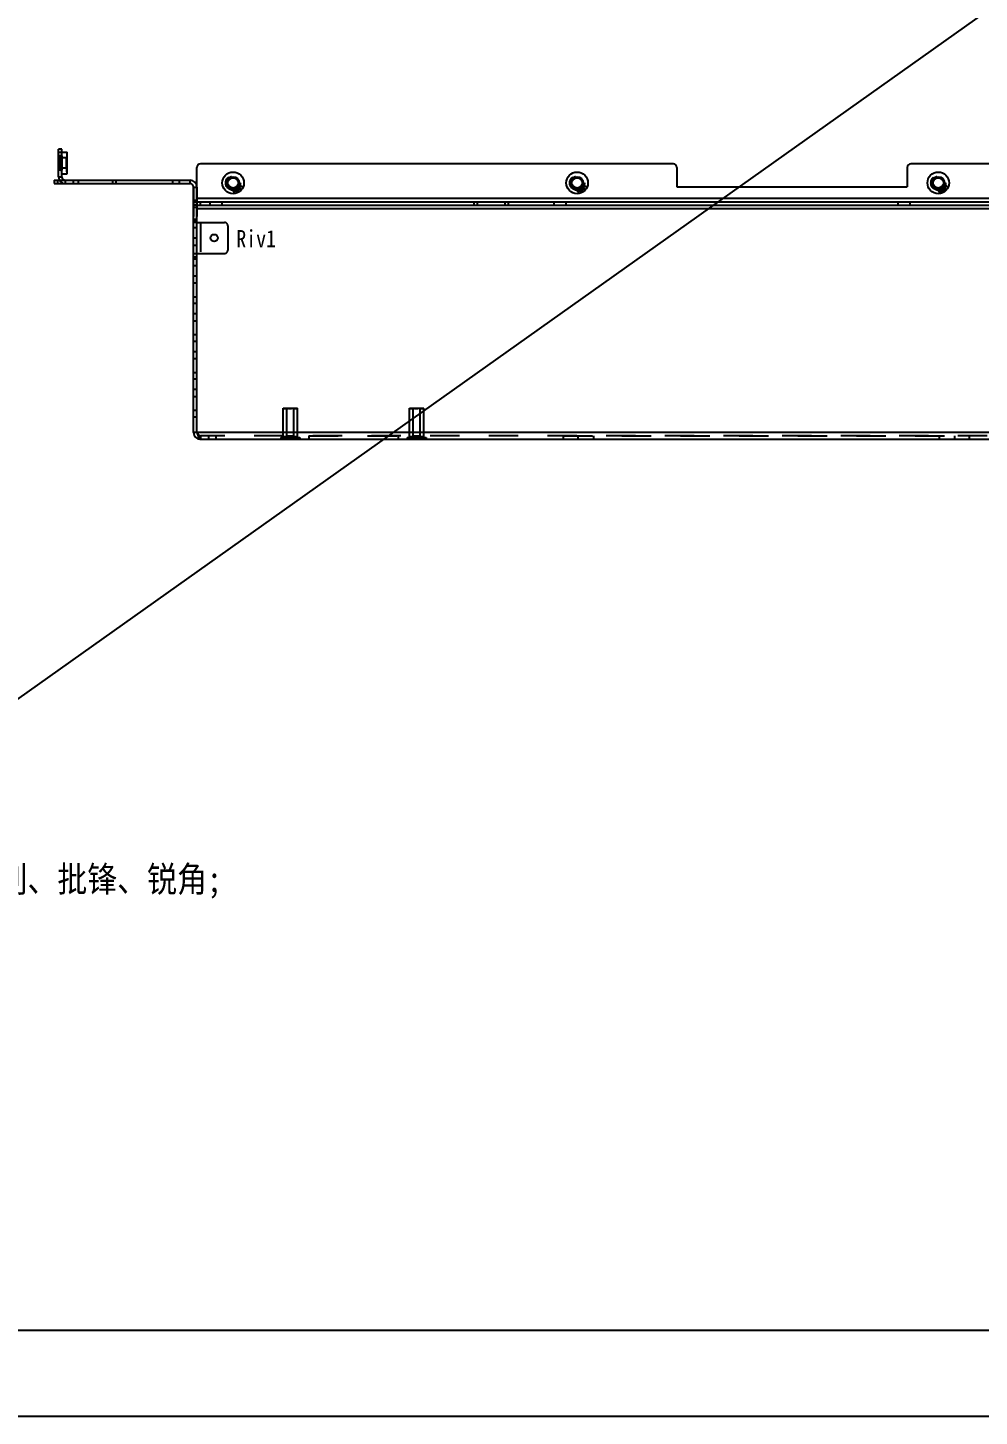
# Model space of a CAD drawing. Header units: millimetres. Extents: x 0 to 8948, y -1340 to 1100.
# Drawn here: x 2019.9 to 2296.4, y 0 to 403.5 of the extents above; entities that cross this region are included whole.
import ezdxf

# ---------------------------------------------------------------- set-up
doc = ezdxf.new("R2010")
doc.units = ezdxf.units.MM
doc.header["$LTSCALE"] = 85.25
doc.linetypes.add('HIDDEN', pattern=[0.2, 0.1, -0.1])
doc.layers.get('0').update_dxf_attribs({"linetype": 'CONTINUOUS'})
doc.layers.add('02___PRT_ALL_AXES', color=7, linetype='CONTINUOUS')
doc.layers.add('DEFAULT_2', color=8, linetype='HIDDEN')
doc.styles.get("Standard").update_dxf_attribs({"font": 'txt', "width": 0.85})

msp = doc.modelspace()

# ---------------------------------------------------------------- linework, layer by layer
msp.add_line((1723.341, 0), (3273.341, 1100))
at = {"color": 3, "linetype": 'Continuous'}
for p, q in [((2028.789, 360.199), (2028.789, 368.199)), ((2027.539, 358.199), (2067.039, 358.199)), ((2068.039, 285.899), (2068.039, 357.199)), ((2069.039, 285.899), (2069.039, 351.899)), ((2069.039, 351.899), (2441.539, 351.899)), ((2385.039, 350.899), (2069.039, 350.899)), ((2069.039, 346.899), (2068.039, 346.899)), ((2068.039, 337.899), (2069.039, 337.899)), ((2385.039, 285.899), (2069.039, 285.899)), ((2070.039, 283.899), (2384.039, 283.899))]:
    msp.add_line(p, q, dxfattribs=at)
at = {"color": 7, "linetype": 'Continuous'}
for p, q in [((2029.789, 368.199), (2028.789, 368.199)), ((2029.789, 367.199), (2028.789, 367.199)), ((2029.789, 360.199), (2029.789, 368.199)), ((2029.789, 367.349), (2031.289, 367.349)), ((2031.289, 361.049), (2031.289, 367.349)), ((2207.539, 363.899), (2070.039, 363.899)), ((2384.039, 363.899), (2276.539, 363.899)), ((2027.539, 359.199), (2027.539, 358.199)), ((2027.539, 359.199), (2029.067, 359.199)), ((2028.539, 359.199), (2028.539, 358.199)), ((2028.789, 360.199), (2029.789, 360.199)), ((2029.789, 361.049), (2031.289, 361.049)), ((2030.789, 358.199), (2030.789, 359.199)), ((2030.789, 359.199), (2067.039, 359.199)), ((2067.039, 358.199), (2067.039, 359.199)), ((2069.039, 351.899), (2069.039, 362.899)), ((2208.539, 362.899), (2208.539, 357.299)), ((2275.539, 362.899), (2275.539, 357.299)), ((2068.039, 357.199), (2069.039, 357.199)), ((2079.631, 355.933), (2079.644, 355.934)), ((2079.631, 355.933), (2079.635, 355.797)), ((2079.909, 356.234), (2079.898, 356.233)), ((2079.909, 356.234), (2079.902, 356.338)), ((2080.33, 356.102), (2080.124, 356.039)), ((2080.124, 356.039), (2080.135, 356.001)), ((2080.135, 356.001), (2080.341, 356.064)), ((2080.294, 356.455), (2080.302, 356.443)), ((2080.302, 356.443), (2080.378, 356.477)), ((2080.341, 356.064), (2080.33, 356.102)), ((2080.378, 356.477), (2080.625, 356.066)), ((2080.648, 356.079), (2080.406, 356.481)), ((2080.406, 356.481), (2080.893, 356.141)), ((2080.846, 356.261), (2080.441, 356.544)), ((2080.608, 356.002), (2080.569, 355.968)), ((2080.569, 355.968), (2080.577, 355.956)), ((2080.771, 356.09), (2080.695, 356.055)), ((2080.771, 356.742), (2080.846, 356.261)), ((2080.779, 356.078), (2080.771, 356.09)), ((2080.893, 356.141), (2080.808, 356.678)), ((2080.808, 356.678), (2081.027, 356.314)), ((2081.083, 356.356), (2080.87, 356.709)), ((2080.882, 356.779), (2080.925, 356.818)), ((2080.925, 356.818), (2080.917, 356.831)), ((2081.025, 356.256), (2080.984, 356.218)), ((2080.984, 356.218), (2080.991, 356.206)), ((2081.052, 356.834), (2081.07, 356.84)), ((2081.206, 356.352), (2081.132, 356.326)), ((2081.214, 356.34), (2081.206, 356.352)), ((2081.229, 356.787), (2081.248, 356.783)), ((2081.339, 356.552), (2081.345, 356.535)), ((2081.451, 357.663), (2081.439, 357.635)), ((2081.933, 357.462), (2081.451, 357.663)), ((2081.518, 357.453), (2081.495, 357.579)), ((2081.495, 357.579), (2081.91, 357.407)), ((2081.497, 357.447), (2081.518, 357.453)), ((2081.653, 357.201), (2081.539, 357.018)), ((2081.539, 357.018), (2081.572, 356.997)), ((2081.572, 356.997), (2081.686, 357.18)), ((2081.686, 357.18), (2081.653, 357.201)), ((2081.93, 357.364), (2081.92, 357.317)), ((2081.92, 357.317), (2081.933, 357.312)), ((2082.001, 357.514), (2081.979, 357.478)), ((2082.015, 357.508), (2082.001, 357.514)), ((2179.631, 355.933), (2179.644, 355.934)), ((2179.631, 355.933), (2179.635, 355.797)), ((2179.909, 356.234), (2179.898, 356.233)), ((2179.909, 356.234), (2179.902, 356.338)), ((2180.33, 356.102), (2180.124, 356.039)), ((2180.124, 356.039), (2180.135, 356.001)), ((2180.135, 356.001), (2180.341, 356.064)), ((2180.294, 356.455), (2180.302, 356.443)), ((2180.302, 356.443), (2180.378, 356.477)), ((2180.341, 356.064), (2180.33, 356.102)), ((2180.378, 356.477), (2180.625, 356.066)), ((2180.648, 356.079), (2180.406, 356.481)), ((2180.406, 356.481), (2180.893, 356.141)), ((2180.846, 356.261), (2180.441, 356.544)), ((2180.608, 356.002), (2180.569, 355.968)), ((2180.569, 355.968), (2180.577, 355.956)), ((2180.771, 356.09), (2180.695, 356.055)), ((2180.771, 356.742), (2180.846, 356.261)), ((2180.779, 356.078), (2180.771, 356.09)), ((2180.893, 356.141), (2180.808, 356.678)), ((2180.808, 356.678), (2181.027, 356.314)), ((2181.083, 356.356), (2180.87, 356.709)), ((2180.882, 356.779), (2180.925, 356.818)), ((2180.925, 356.818), (2180.917, 356.831)), ((2181.025, 356.256), (2180.984, 356.218)), ((2180.984, 356.218), (2180.991, 356.206)), ((2181.052, 356.834), (2181.07, 356.84)), ((2181.206, 356.352), (2181.132, 356.326)), ((2181.214, 356.34), (2181.206, 356.352)), ((2181.229, 356.787), (2181.248, 356.783)), ((2181.339, 356.552), (2181.345, 356.535)), ((2181.451, 357.663), (2181.439, 357.635)), ((2181.933, 357.462), (2181.451, 357.663)), ((2181.518, 357.453), (2181.495, 357.579)), ((2181.495, 357.579), (2181.91, 357.407)), ((2181.497, 357.447), (2181.518, 357.453)), ((2181.653, 357.201), (2181.539, 357.018)), ((2181.539, 357.018), (2181.572, 356.997)), ((2181.572, 356.997), (2181.686, 357.18)), ((2181.686, 357.18), (2181.653, 357.201)), ((2181.93, 357.364), (2181.92, 357.317)), ((2181.92, 357.317), (2181.933, 357.312)), ((2182.001, 357.514), (2181.979, 357.478)), ((2182.015, 357.508), (2182.001, 357.514)), ((2208.539, 357.299), (2275.539, 357.299)), ((2284.631, 355.933), (2284.644, 355.934)), ((2284.631, 355.933), (2284.635, 355.797)), ((2284.909, 356.234), (2284.898, 356.233)), ((2284.909, 356.234), (2284.902, 356.338)), ((2285.33, 356.102), (2285.124, 356.039)), ((2285.124, 356.039), (2285.135, 356.001)), ((2285.135, 356.001), (2285.341, 356.064)), ((2285.294, 356.455), (2285.302, 356.443)), ((2285.302, 356.443), (2285.378, 356.477)), ((2285.341, 356.064), (2285.33, 356.102)), ((2285.378, 356.477), (2285.625, 356.066)), ((2285.406, 356.481), (2285.893, 356.141)), ((2285.648, 356.079), (2285.406, 356.481)), ((2285.846, 356.261), (2285.441, 356.544)), ((2285.608, 356.002), (2285.569, 355.968)), ((2285.569, 355.968), (2285.577, 355.956)), ((2285.771, 356.09), (2285.695, 356.055)), ((2285.771, 356.742), (2285.846, 356.261)), ((2285.779, 356.078), (2285.771, 356.09)), ((2285.808, 356.678), (2286.027, 356.314)), ((2285.893, 356.141), (2285.808, 356.678)), ((2286.083, 356.356), (2285.87, 356.709)), ((2285.882, 356.779), (2285.925, 356.818)), ((2285.925, 356.818), (2285.917, 356.831)), ((2286.025, 356.256), (2285.984, 356.218)), ((2285.984, 356.218), (2285.991, 356.206)), ((2286.052, 356.834), (2286.07, 356.84)), ((2286.206, 356.352), (2286.132, 356.326)), ((2286.214, 356.34), (2286.206, 356.352)), ((2286.229, 356.787), (2286.248, 356.783)), ((2286.339, 356.552), (2286.345, 356.535)), ((2286.451, 357.663), (2286.439, 357.635)), ((2286.933, 357.462), (2286.451, 357.663)), ((2286.495, 357.579), (2286.91, 357.407)), ((2286.518, 357.453), (2286.495, 357.579)), ((2286.497, 357.447), (2286.518, 357.453)), ((2286.653, 357.201), (2286.539, 357.018)), ((2286.539, 357.018), (2286.572, 356.997)), ((2286.572, 356.997), (2286.686, 357.18)), ((2286.686, 357.18), (2286.653, 357.201)), ((2286.93, 357.364), (2286.92, 357.317)), ((2286.92, 357.317), (2286.933, 357.312)), ((2287.001, 357.514), (2286.979, 357.478)), ((2287.015, 357.508), (2287.001, 357.514)), ((2068.039, 352.899), (2441.539, 352.899)), ((2069.039, 351.899), (2068.039, 351.899)), ((2385.039, 353.899), (2069.039, 353.899)), ((2070.039, 351.899), (2070.039, 352.899)), ((2149.539, 352.899), (2149.539, 351.899)), ((2150.539, 352.899), (2150.539, 351.899)), ((2158.539, 352.899), (2158.539, 351.899)), ((2159.539, 352.899), (2159.539, 351.899)), ((2068.039, 347.899), (2069.039, 347.899)), ((2068.039, 336.899), (2069.039, 336.899)), ((2069.039, 285.899), (2068.039, 285.899)), ((1723.341, 0), (3273.341, 0))]:
    msp.add_line(p, q, dxfattribs=at)
msp.add_lwpolyline([(1748.341, 25), (3248.341, 25), (3248.341, 1075), (1748.341, 1075)], close=True, dxfattribs=at)
for centre, radius in [((2079.539, 358.399), 3.15), ((2079.539, 358.399), 1.8), ((2079.539, 358.399), 1.5), ((2179.539, 358.399), 3.15), ((2179.539, 358.399), 1.8), ((2179.539, 358.399), 1.5), ((2284.539, 358.399), 3.15), ((2284.539, 358.399), 1.8), ((2284.539, 358.399), 1.5)]:
    msp.add_circle(centre, radius, dxfattribs=at)
for centre, radius, start, end in [((2070.039, 362.899), 1, 90, 180), ((2207.539, 362.899), 1, 0, 90), ((2276.539, 362.899), 1, 90, 180), ((2030.789, 360.199), 1, 180, 270), ((2067.039, 357.199), 2, 0, 90), ((2080.106, 358.017), 1.438, 297.53662, 301.08982), ((2180.106, 358.017), 1.438, 297.53662, 301.08982), ((2285.106, 358.017), 1.438, 297.53662, 301.08982), ((2070.039, 285.899), 1, 180, 215.03149)]:
    msp.add_arc(centre, radius, start, end, dxfattribs=at)
at = {"color": 3, "linetype": 'Continuous'}
for centre, radius, start, end in [((2030.789, 360.199), 2, 180, 270), ((2067.039, 357.199), 1, 0, 90), ((2070.039, 285.899), 2, 180, 270)]:
    msp.add_arc(centre, radius, start, end, dxfattribs=at)
at = {"color": 7, "linetype": 'Continuous'}
for points in [[(2079.642, 356.308), (2079.611, 356.276), (2079.599, 356.239), (2079.603, 356.197)], [(2079.603, 356.197), (2079.607, 356.163), (2079.622, 356.133), (2079.65, 356.109)], [(2079.635, 355.797), (2079.686, 355.774), (2079.741, 355.766), (2079.8, 355.772)], [(2079.767, 356.364), (2079.713, 356.358), (2079.671, 356.339), (2079.642, 356.308)], [(2079.71, 355.83), (2079.676, 355.855), (2079.654, 355.89), (2079.644, 355.934)], [(2079.65, 356.231), (2079.647, 356.257), (2079.656, 356.279), (2079.676, 356.3)], [(2079.682, 356.179), (2079.662, 356.193), (2079.652, 356.211), (2079.65, 356.231)], [(2079.65, 356.109), (2079.678, 356.085), (2079.724, 356.061), (2079.791, 356.035)], [(2079.676, 356.3), (2079.695, 356.321), (2079.722, 356.334), (2079.755, 356.338)], [(2079.801, 356.122), (2079.742, 356.145), (2079.702, 356.164), (2079.682, 356.179)], [(2079.816, 355.798), (2079.778, 355.794), (2079.743, 355.804), (2079.71, 355.83)], [(2079.755, 356.338), (2079.823, 356.345), (2079.871, 356.31), (2079.897, 356.234)], [(2079.902, 356.338), (2079.865, 356.36), (2079.819, 356.369), (2079.767, 356.364)], [(2079.791, 356.035), (2079.839, 356.016), (2079.872, 355.999), (2079.894, 355.983)], [(2079.8, 355.772), (2079.863, 355.779), (2079.91, 355.799), (2079.942, 355.834)], [(2079.933, 356.057), (2079.905, 356.077), (2079.861, 356.098), (2079.801, 356.122)], [(2079.903, 355.839), (2079.88, 355.815), (2079.852, 355.802), (2079.816, 355.798)], [(2079.894, 355.983), (2079.916, 355.967), (2079.929, 355.946), (2079.931, 355.919)], [(2079.931, 355.919), (2079.935, 355.89), (2079.925, 355.863), (2079.903, 355.839)], [(2079.982, 355.962), (2079.978, 356.006), (2079.961, 356.038), (2079.933, 356.057)], [(2079.942, 355.834), (2079.974, 355.868), (2079.988, 355.912), (2079.982, 355.962)], [(2080.37, 356.498), (2080.329, 356.473), (2080.304, 356.459), (2080.294, 356.455)], [(2080.441, 356.544), (2080.428, 356.534), (2080.405, 356.519), (2080.37, 356.498)], [(2080.577, 355.956), (2080.617, 355.982), (2080.65, 356.003), (2080.677, 356.019)], [(2080.635, 356.036), (2080.634, 356.029), (2080.625, 356.017), (2080.608, 356.002)], [(2080.625, 356.066), (2080.633, 356.053), (2080.636, 356.043), (2080.635, 356.036)], [(2080.695, 356.055), (2080.678, 356.047), (2080.663, 356.055), (2080.648, 356.079)], [(2080.677, 356.019), (2080.713, 356.041), (2080.747, 356.06), (2080.779, 356.078)], [(2080.917, 356.831), (2080.896, 356.816), (2080.873, 356.801), (2080.848, 356.786)], [(2080.87, 356.709), (2080.861, 356.724), (2080.857, 356.736), (2080.859, 356.746)], [(2080.859, 356.746), (2080.861, 356.756), (2080.869, 356.766), (2080.882, 356.779)], [(2080.991, 356.206), (2081.032, 356.233), (2081.068, 356.255), (2081.101, 356.275)], [(2081.026, 356.944), (2081.024, 356.911), (2081.033, 356.875), (2081.052, 356.834)], [(2081.041, 356.281), (2081.041, 356.274), (2081.035, 356.265), (2081.025, 356.256)], [(2081.066, 357.034), (2081.04, 357.005), (2081.028, 356.975), (2081.026, 356.944)], [(2081.027, 356.314), (2081.036, 356.298), (2081.041, 356.287), (2081.041, 356.281)], [(2081.07, 356.84), (2081.058, 356.867), (2081.052, 356.894), (2081.056, 356.92)], [(2081.056, 356.92), (2081.06, 356.946), (2081.069, 356.968), (2081.086, 356.986)], [(2081.145, 357.077), (2081.115, 357.073), (2081.088, 357.059), (2081.066, 357.034)], [(2081.107, 356.325), (2081.101, 356.329), (2081.093, 356.339), (2081.083, 356.356)], [(2081.086, 356.986), (2081.102, 357.005), (2081.122, 357.015), (2081.144, 357.017)], [(2081.101, 356.275), (2081.125, 356.29), (2081.163, 356.311), (2081.214, 356.34)], [(2081.132, 356.326), (2081.122, 356.322), (2081.113, 356.322), (2081.107, 356.325)], [(2081.144, 357.017), (2081.166, 357.019), (2081.187, 357.012), (2081.206, 356.996)], [(2081.216, 357.06), (2081.198, 357.076), (2081.175, 357.081), (2081.145, 357.077)], [(2081.206, 356.996), (2081.231, 356.973), (2081.239, 356.92), (2081.231, 356.838)], [(2081.25, 356.997), (2081.245, 357.023), (2081.233, 357.044), (2081.216, 357.06)], [(2081.231, 356.838), (2081.229, 356.82), (2081.228, 356.803), (2081.229, 356.787)], [(2081.248, 356.783), (2081.249, 356.813), (2081.256, 356.838), (2081.271, 356.855)], [(2081.251, 356.895), (2081.255, 356.937), (2081.254, 356.97), (2081.25, 356.997)], [(2081.352, 356.947), (2081.312, 356.947), (2081.279, 356.929), (2081.251, 356.895)], [(2081.271, 356.855), (2081.291, 356.876), (2081.316, 356.885), (2081.348, 356.882)], [(2081.345, 356.571), (2081.34, 356.566), (2081.338, 356.559), (2081.339, 356.552)], [(2081.381, 356.587), (2081.364, 356.584), (2081.352, 356.579), (2081.345, 356.571)], [(2081.345, 356.535), (2081.355, 356.525), (2081.372, 356.526), (2081.393, 356.536)], [(2081.348, 356.882), (2081.38, 356.879), (2081.41, 356.866), (2081.438, 356.84)], [(2081.461, 356.902), (2081.428, 356.933), (2081.391, 356.948), (2081.352, 356.947)], [(2081.467, 356.625), (2081.452, 356.608), (2081.423, 356.595), (2081.381, 356.587)], [(2081.393, 356.536), (2081.415, 356.545), (2081.44, 356.565), (2081.468, 356.596)], [(2081.438, 356.84), (2081.473, 356.809), (2081.492, 356.772), (2081.497, 356.73)], [(2081.439, 357.635), (2081.469, 357.559), (2081.488, 357.497), (2081.497, 357.447)], [(2081.53, 356.756), (2081.528, 356.814), (2081.505, 356.863), (2081.461, 356.902)], [(2081.497, 356.73), (2081.502, 356.687), (2081.492, 356.652), (2081.467, 356.625)], [(2081.468, 356.596), (2081.512, 356.644), (2081.533, 356.698), (2081.53, 356.756)], [(2081.91, 357.407), (2081.928, 357.399), (2081.935, 357.385), (2081.93, 357.364)], [(2081.979, 357.478), (2081.967, 357.459), (2081.952, 357.454), (2081.933, 357.462)], [(2081.933, 357.312), (2081.943, 357.341), (2081.956, 357.374), (2081.971, 357.411)], [(2081.971, 357.411), (2081.986, 357.447), (2082.001, 357.479), (2082.015, 357.508)], [(2179.642, 356.308), (2179.611, 356.276), (2179.599, 356.239), (2179.603, 356.197)], [(2179.603, 356.197), (2179.607, 356.163), (2179.622, 356.133), (2179.65, 356.109)], [(2179.635, 355.797), (2179.686, 355.774), (2179.741, 355.766), (2179.8, 355.772)], [(2179.767, 356.364), (2179.713, 356.358), (2179.671, 356.339), (2179.642, 356.308)], [(2179.71, 355.83), (2179.676, 355.855), (2179.654, 355.89), (2179.644, 355.934)], [(2179.65, 356.231), (2179.647, 356.257), (2179.656, 356.279), (2179.676, 356.3)], [(2179.682, 356.179), (2179.662, 356.193), (2179.652, 356.211), (2179.65, 356.231)], [(2179.65, 356.109), (2179.678, 356.085), (2179.724, 356.061), (2179.791, 356.035)], [(2179.676, 356.3), (2179.695, 356.321), (2179.722, 356.334), (2179.755, 356.338)], [(2179.801, 356.122), (2179.742, 356.145), (2179.702, 356.164), (2179.682, 356.179)], [(2179.816, 355.798), (2179.778, 355.794), (2179.743, 355.804), (2179.71, 355.83)], [(2179.755, 356.338), (2179.823, 356.345), (2179.871, 356.31), (2179.897, 356.234)], [(2179.902, 356.338), (2179.865, 356.36), (2179.819, 356.369), (2179.767, 356.364)], [(2179.791, 356.035), (2179.839, 356.016), (2179.872, 355.999), (2179.894, 355.983)], [(2179.8, 355.772), (2179.863, 355.779), (2179.91, 355.799), (2179.942, 355.834)], [(2179.933, 356.057), (2179.905, 356.077), (2179.861, 356.098), (2179.801, 356.122)], [(2179.903, 355.839), (2179.88, 355.815), (2179.852, 355.802), (2179.816, 355.798)], [(2179.894, 355.983), (2179.916, 355.967), (2179.929, 355.946), (2179.931, 355.919)], [(2179.931, 355.919), (2179.935, 355.89), (2179.925, 355.863), (2179.903, 355.839)], [(2179.982, 355.962), (2179.978, 356.006), (2179.961, 356.038), (2179.933, 356.057)], [(2179.942, 355.834), (2179.974, 355.868), (2179.988, 355.912), (2179.982, 355.962)], [(2180.37, 356.498), (2180.329, 356.473), (2180.304, 356.459), (2180.294, 356.455)], [(2180.441, 356.544), (2180.428, 356.534), (2180.405, 356.519), (2180.37, 356.498)], [(2180.577, 355.956), (2180.617, 355.982), (2180.65, 356.003), (2180.677, 356.019)], [(2180.635, 356.036), (2180.634, 356.029), (2180.625, 356.017), (2180.608, 356.002)], [(2180.625, 356.066), (2180.633, 356.053), (2180.636, 356.043), (2180.635, 356.036)], [(2180.695, 356.055), (2180.678, 356.047), (2180.663, 356.055), (2180.648, 356.079)], [(2180.677, 356.019), (2180.713, 356.041), (2180.747, 356.06), (2180.779, 356.078)], [(2180.917, 356.831), (2180.896, 356.816), (2180.873, 356.801), (2180.848, 356.786)], [(2180.87, 356.709), (2180.861, 356.724), (2180.857, 356.736), (2180.859, 356.746)], [(2180.859, 356.746), (2180.861, 356.756), (2180.869, 356.766), (2180.882, 356.779)], [(2180.991, 356.206), (2181.032, 356.233), (2181.068, 356.255), (2181.101, 356.275)], [(2181.026, 356.944), (2181.024, 356.911), (2181.033, 356.875), (2181.052, 356.834)], [(2181.041, 356.281), (2181.041, 356.274), (2181.035, 356.265), (2181.025, 356.256)], [(2181.066, 357.034), (2181.04, 357.005), (2181.028, 356.975), (2181.026, 356.944)], [(2181.027, 356.314), (2181.036, 356.298), (2181.041, 356.287), (2181.041, 356.281)], [(2181.07, 356.84), (2181.058, 356.867), (2181.052, 356.894), (2181.056, 356.92)], [(2181.056, 356.92), (2181.06, 356.946), (2181.069, 356.968), (2181.086, 356.986)], [(2181.145, 357.077), (2181.115, 357.073), (2181.088, 357.059), (2181.066, 357.034)], [(2181.107, 356.325), (2181.101, 356.329), (2181.093, 356.339), (2181.083, 356.356)], [(2181.086, 356.986), (2181.102, 357.005), (2181.122, 357.015), (2181.144, 357.017)], [(2181.101, 356.275), (2181.125, 356.29), (2181.163, 356.311), (2181.214, 356.34)], [(2181.132, 356.326), (2181.122, 356.322), (2181.113, 356.322), (2181.107, 356.325)], [(2181.144, 357.017), (2181.166, 357.019), (2181.187, 357.012), (2181.206, 356.996)], [(2181.216, 357.06), (2181.198, 357.076), (2181.175, 357.081), (2181.145, 357.077)], [(2181.206, 356.996), (2181.231, 356.973), (2181.239, 356.92), (2181.231, 356.838)], [(2181.25, 356.997), (2181.245, 357.023), (2181.233, 357.044), (2181.216, 357.06)], [(2181.231, 356.838), (2181.229, 356.82), (2181.228, 356.803), (2181.229, 356.787)], [(2181.248, 356.783), (2181.249, 356.813), (2181.256, 356.838), (2181.271, 356.855)], [(2181.251, 356.895), (2181.255, 356.937), (2181.254, 356.97), (2181.25, 356.997)], [(2181.352, 356.947), (2181.312, 356.947), (2181.279, 356.929), (2181.251, 356.895)], [(2181.271, 356.855), (2181.291, 356.876), (2181.316, 356.885), (2181.348, 356.882)], [(2181.345, 356.571), (2181.34, 356.566), (2181.338, 356.559), (2181.339, 356.552)], [(2181.381, 356.587), (2181.364, 356.584), (2181.352, 356.579), (2181.345, 356.571)], [(2181.345, 356.535), (2181.355, 356.525), (2181.372, 356.526), (2181.393, 356.536)], [(2181.348, 356.882), (2181.38, 356.879), (2181.41, 356.866), (2181.438, 356.84)], [(2181.461, 356.902), (2181.428, 356.933), (2181.391, 356.948), (2181.352, 356.947)], [(2181.467, 356.625), (2181.452, 356.608), (2181.423, 356.595), (2181.381, 356.587)], [(2181.393, 356.536), (2181.415, 356.545), (2181.44, 356.565), (2181.468, 356.596)], [(2181.438, 356.84), (2181.473, 356.809), (2181.492, 356.772), (2181.497, 356.73)], [(2181.439, 357.635), (2181.469, 357.559), (2181.488, 357.497), (2181.497, 357.447)], [(2181.53, 356.756), (2181.528, 356.814), (2181.505, 356.863), (2181.461, 356.902)], [(2181.497, 356.73), (2181.502, 356.687), (2181.492, 356.652), (2181.467, 356.625)], [(2181.468, 356.596), (2181.512, 356.644), (2181.533, 356.698), (2181.53, 356.756)], [(2181.91, 357.407), (2181.928, 357.399), (2181.935, 357.385), (2181.93, 357.364)], [(2181.979, 357.478), (2181.967, 357.459), (2181.952, 357.454), (2181.933, 357.462)], [(2181.933, 357.312), (2181.943, 357.341), (2181.956, 357.374), (2181.971, 357.411)], [(2181.971, 357.411), (2181.986, 357.447), (2182.001, 357.479), (2182.015, 357.508)], [(2284.642, 356.308), (2284.611, 356.276), (2284.599, 356.239), (2284.603, 356.197)], [(2284.603, 356.197), (2284.607, 356.163), (2284.622, 356.133), (2284.65, 356.109)], [(2284.635, 355.797), (2284.686, 355.774), (2284.741, 355.766), (2284.8, 355.772)], [(2284.767, 356.364), (2284.713, 356.358), (2284.671, 356.339), (2284.642, 356.308)], [(2284.71, 355.83), (2284.676, 355.855), (2284.654, 355.89), (2284.644, 355.934)], [(2284.65, 356.231), (2284.647, 356.257), (2284.656, 356.279), (2284.676, 356.3)], [(2284.682, 356.179), (2284.662, 356.193), (2284.652, 356.211), (2284.65, 356.231)], [(2284.65, 356.109), (2284.678, 356.085), (2284.724, 356.061), (2284.791, 356.035)], [(2284.676, 356.3), (2284.695, 356.321), (2284.722, 356.334), (2284.755, 356.338)], [(2284.801, 356.122), (2284.742, 356.145), (2284.702, 356.164), (2284.682, 356.179)], [(2284.816, 355.798), (2284.778, 355.794), (2284.743, 355.804), (2284.71, 355.83)], [(2284.755, 356.338), (2284.823, 356.345), (2284.871, 356.31), (2284.897, 356.234)], [(2284.902, 356.338), (2284.865, 356.36), (2284.819, 356.369), (2284.767, 356.364)], [(2284.791, 356.035), (2284.839, 356.016), (2284.872, 355.999), (2284.894, 355.983)], [(2284.8, 355.772), (2284.863, 355.779), (2284.91, 355.799), (2284.942, 355.834)], [(2284.933, 356.057), (2284.905, 356.077), (2284.861, 356.098), (2284.801, 356.122)], [(2284.903, 355.839), (2284.88, 355.815), (2284.852, 355.802), (2284.816, 355.798)], [(2284.894, 355.983), (2284.916, 355.967), (2284.929, 355.946), (2284.931, 355.919)], [(2284.931, 355.919), (2284.935, 355.89), (2284.925, 355.863), (2284.903, 355.839)], [(2284.982, 355.962), (2284.978, 356.006), (2284.961, 356.038), (2284.933, 356.057)], [(2284.942, 355.834), (2284.974, 355.868), (2284.988, 355.912), (2284.982, 355.962)], [(2285.37, 356.498), (2285.329, 356.473), (2285.304, 356.459), (2285.294, 356.455)], [(2285.441, 356.544), (2285.428, 356.534), (2285.405, 356.519), (2285.37, 356.498)], [(2285.577, 355.956), (2285.617, 355.982), (2285.65, 356.003), (2285.677, 356.019)], [(2285.635, 356.036), (2285.634, 356.029), (2285.625, 356.017), (2285.608, 356.002)], [(2285.625, 356.066), (2285.633, 356.053), (2285.636, 356.043), (2285.635, 356.036)], [(2285.695, 356.055), (2285.678, 356.047), (2285.663, 356.055), (2285.648, 356.079)], [(2285.677, 356.019), (2285.713, 356.041), (2285.747, 356.06), (2285.779, 356.078)], [(2285.917, 356.831), (2285.896, 356.816), (2285.873, 356.801), (2285.848, 356.786)], [(2285.87, 356.709), (2285.861, 356.724), (2285.857, 356.736), (2285.859, 356.746)], [(2285.859, 356.746), (2285.861, 356.756), (2285.869, 356.766), (2285.882, 356.779)], [(2285.991, 356.206), (2286.032, 356.233), (2286.068, 356.255), (2286.101, 356.275)], [(2286.026, 356.944), (2286.024, 356.911), (2286.033, 356.875), (2286.052, 356.834)], [(2286.041, 356.281), (2286.041, 356.274), (2286.035, 356.265), (2286.025, 356.256)], [(2286.066, 357.034), (2286.04, 357.005), (2286.028, 356.975), (2286.026, 356.944)], [(2286.027, 356.314), (2286.036, 356.298), (2286.041, 356.287), (2286.041, 356.281)], [(2286.07, 356.84), (2286.058, 356.867), (2286.052, 356.894), (2286.056, 356.92)], [(2286.056, 356.92), (2286.06, 356.946), (2286.069, 356.968), (2286.086, 356.986)], [(2286.145, 357.077), (2286.115, 357.073), (2286.088, 357.059), (2286.066, 357.034)], [(2286.107, 356.325), (2286.101, 356.329), (2286.093, 356.339), (2286.083, 356.356)], [(2286.086, 356.986), (2286.102, 357.005), (2286.122, 357.015), (2286.144, 357.017)], [(2286.101, 356.275), (2286.125, 356.29), (2286.163, 356.311), (2286.214, 356.34)], [(2286.132, 356.326), (2286.122, 356.322), (2286.113, 356.322), (2286.107, 356.325)], [(2286.144, 357.017), (2286.166, 357.019), (2286.187, 357.012), (2286.206, 356.996)], [(2286.216, 357.06), (2286.198, 357.076), (2286.175, 357.081), (2286.145, 357.077)], [(2286.206, 356.996), (2286.231, 356.973), (2286.239, 356.92), (2286.231, 356.838)], [(2286.25, 356.997), (2286.245, 357.023), (2286.233, 357.044), (2286.216, 357.06)], [(2286.231, 356.838), (2286.229, 356.82), (2286.228, 356.803), (2286.229, 356.787)], [(2286.248, 356.783), (2286.249, 356.813), (2286.256, 356.838), (2286.271, 356.855)], [(2286.251, 356.895), (2286.255, 356.937), (2286.254, 356.97), (2286.25, 356.997)], [(2286.352, 356.947), (2286.312, 356.947), (2286.279, 356.929), (2286.251, 356.895)], [(2286.271, 356.855), (2286.291, 356.876), (2286.316, 356.885), (2286.348, 356.882)], [(2286.345, 356.571), (2286.34, 356.566), (2286.338, 356.559), (2286.339, 356.552)], [(2286.381, 356.587), (2286.364, 356.584), (2286.352, 356.579), (2286.345, 356.571)], [(2286.345, 356.535), (2286.355, 356.525), (2286.372, 356.526), (2286.393, 356.536)], [(2286.348, 356.882), (2286.38, 356.879), (2286.41, 356.866), (2286.438, 356.84)], [(2286.461, 356.902), (2286.428, 356.933), (2286.391, 356.948), (2286.352, 356.947)], [(2286.467, 356.625), (2286.452, 356.608), (2286.423, 356.595), (2286.381, 356.587)], [(2286.393, 356.536), (2286.415, 356.545), (2286.44, 356.565), (2286.468, 356.596)], [(2286.438, 356.84), (2286.473, 356.809), (2286.492, 356.772), (2286.497, 356.73)], [(2286.439, 357.635), (2286.469, 357.559), (2286.488, 357.497), (2286.497, 357.447)], [(2286.53, 356.756), (2286.528, 356.814), (2286.505, 356.863), (2286.461, 356.902)], [(2286.497, 356.73), (2286.502, 356.687), (2286.492, 356.652), (2286.467, 356.625)], [(2286.468, 356.596), (2286.512, 356.644), (2286.533, 356.698), (2286.53, 356.756)], [(2286.91, 357.407), (2286.928, 357.399), (2286.935, 357.385), (2286.93, 357.364)], [(2286.979, 357.478), (2286.967, 357.459), (2286.952, 357.454), (2286.933, 357.462)], [(2286.933, 357.312), (2286.943, 357.341), (2286.956, 357.374), (2286.971, 357.411)], [(2286.971, 357.411), (2286.986, 357.447), (2287.001, 357.479), (2287.015, 357.508)]]:
    msp.add_open_spline(points, degree=3, dxfattribs=at)
at = {"color": 3, "linetype": 'Continuous'}
msp.add_open_spline([(2069.039, 285.899), (2069.121, 285.643), (2069.273, 285.166), (2069.474, 284.609), (2069.652, 284.248), (2069.789, 284.03), (2069.942, 283.899), (2070.039, 283.899)], degree=3, knots=[0, 0, 0, 0, 0.3508799, 0.6538995, 0.7752095, 0.8724418, 1, 1, 1, 1], dxfattribs=at)
at = {"layer": '02___PRT_ALL_AXES', "color": 8, "linetype": 'HIDDEN'}
for p, q in [((2028.789, 366.299), (2028.789, 362.099)), ((2029.789, 366.299), (2028.789, 366.299)), ((2028.789, 364.199), (2029.789, 364.199)), ((2029.789, 366.299), (2029.789, 362.099)), ((2029.789, 362.099), (2028.789, 362.099)), ((2033.039, 359.199), (2033.039, 358.199)), ((2033.039, 359.199), (2045.539, 359.199)), ((2034.539, 359.199), (2034.539, 358.199)), ((2044.539, 359.199), (2044.539, 358.199)), ((2045.539, 358.199), (2045.539, 359.199)), ((2061.981, 359.199), (2061.981, 358.199)), ((2061.981, 359.199), (2067.039, 359.199)), ((2063.981, 358.199), (2063.981, 359.199)), ((2033.039, 358.199), (2045.539, 358.199)), ((2061.981, 358.199), (2067.039, 358.199)), ((2068.039, 357.199), (2068.039, 345.328)), ((2069.039, 357.199), (2069.039, 345.328)), ((2072.789, 352.899), (2072.789, 351.899)), ((2072.789, 352.899), (2076.289, 352.899)), ((2072.789, 351.899), (2076.289, 351.899)), ((2076.289, 352.899), (2076.289, 351.899)), ((2172.789, 352.899), (2172.789, 351.899)), ((2172.789, 352.899), (2176.289, 352.899)), ((2172.789, 351.899), (2176.289, 351.899)), ((2176.289, 352.899), (2176.289, 351.899)), ((2272.789, 352.899), (2276.289, 352.899)), ((2272.789, 352.899), (2272.789, 351.899)), ((2272.789, 351.899), (2276.289, 351.899)), ((2276.289, 352.899), (2276.289, 351.899)), ((2068.039, 347.328), (2069.039, 347.328)), ((2069.039, 345.328), (2068.039, 345.328)), ((2094.094, 284.699), (2094.094, 292.899)), ((2095.189, 283.899), (2095.189, 292.899)), ((2095.189, 292.899), (2097.189, 292.899)), ((2097.189, 283.899), (2097.189, 292.899)), ((2098.284, 284.699), (2098.284, 292.899)), ((2130.794, 284.699), (2130.794, 292.899)), ((2131.889, 283.899), (2131.889, 292.899)), ((2131.889, 292.899), (2133.889, 292.899)), ((2133.889, 283.899), (2133.889, 292.899)), ((2134.984, 284.699), (2134.984, 292.899)), ((2094.094, 284.699), (2098.284, 284.699)), ((2094.294, 284.699), (2094.294, 284.399)), ((2098.084, 284.399), (2094.294, 284.399)), ((2095.189, 284.899), (2097.189, 284.899)), ((2095.189, 283.899), (2097.189, 283.899)), ((2098.084, 284.699), (2098.084, 284.399)), ((2101.539, 284.899), (2101.539, 283.899)), ((2101.539, 284.899), (2127.539, 284.899)), ((2101.539, 283.899), (2127.539, 283.899)), ((2127.539, 284.899), (2127.539, 283.899)), ((2130.794, 284.699), (2134.984, 284.699)), ((2130.994, 284.699), (2130.994, 284.399)), ((2134.784, 284.399), (2130.994, 284.399)), ((2131.889, 284.899), (2133.889, 284.899)), ((2131.889, 283.899), (2133.889, 283.899)), ((2134.784, 284.699), (2134.784, 284.399)), ((2175.539, 284.899), (2175.539, 283.899)), ((2175.539, 284.899), (2293.539, 284.899)), ((2175.539, 283.899), (2293.539, 283.899)), ((2179.789, 284.899), (2179.789, 283.899)), ((2184.289, 284.899), (2184.289, 283.899)), ((2284.789, 284.899), (2284.789, 283.899)), ((2289.289, 284.899), (2289.289, 283.899)), ((2293.539, 284.899), (2293.539, 283.899))]:
    msp.add_line(p, q, dxfattribs=at)
for centre in [(2079.539, 358.399), (2179.539, 358.399), (2284.539, 358.399)]:
    msp.add_circle(centre, 2.1, dxfattribs=at)
at = {"layer": '02___PRT_ALL_AXES', "color": 3, "linetype": 'Continuous'}
msp.add_circle((2074.039, 342.399), 1.05, dxfattribs=at)
at = {"layer": 'DEFAULT_2', "color": 8, "linetype": 'HIDDEN'}
for p, q in [((2028.819, 366.324), (2028.819, 362.074)), ((2028.819, 366.324), (2028.919, 366.324)), ((2028.819, 365.999), (2029.119, 365.699)), ((2028.919, 366.324), (2028.919, 362.074)), ((2029.409, 366.098), (2028.919, 366.324)), ((2029.119, 365.699), (2029.119, 362.699)), ((2030.989, 365.699), (2029.119, 365.699)), ((2029.409, 366.324), (2029.409, 362.074)), ((2029.409, 366.324), (2029.789, 366.324)), ((2030.989, 365.699), (2031.289, 365.999)), ((2030.989, 365.699), (2030.989, 362.699)), ((2031.269, 363.112), (2031.269, 363.463)), ((2031.269, 363.463), (2031.289, 363.463)), ((2031.289, 363.435), (2031.269, 363.435)), ((2031.269, 363.379), (2031.289, 363.379)), ((2031.269, 363.314), (2031.289, 363.314)), ((2031.269, 363.308), (2031.289, 363.308)), ((2031.289, 363.278), (2031.269, 363.278)), ((2031.269, 363.262), (2031.289, 363.262)), ((2031.269, 363.259), (2031.289, 363.259)), ((2031.269, 363.253), (2031.289, 363.253)), ((2031.269, 363.247), (2031.289, 363.247)), ((2031.269, 363.211), (2031.289, 363.211)), ((2031.289, 363.207), (2031.269, 363.207)), ((2031.269, 363.164), (2031.289, 363.164)), ((2029.119, 362.699), (2028.819, 362.399)), ((2028.819, 362.074), (2028.919, 362.074)), ((2029.409, 362.299), (2028.919, 362.074)), ((2029.067, 359.199), (2030.789, 359.199)), ((2030.989, 362.699), (2029.119, 362.699)), ((2029.409, 362.074), (2029.789, 362.074)), ((2030.989, 362.699), (2031.289, 362.399)), ((2031.269, 363.117), (2031.289, 363.117)), ((2031.289, 363.112), (2031.269, 363.112)), ((2031.269, 361.57), (2031.269, 363.001)), ((2031.269, 363.001), (2031.289, 363.001)), ((2031.269, 362.98), (2031.289, 362.98)), ((2031.289, 362.878), (2031.269, 362.878)), ((2031.269, 362.877), (2031.289, 362.877)), ((2031.269, 362.86), (2031.289, 362.86)), ((2031.269, 362.834), (2031.289, 362.834)), ((2031.269, 362.818), (2031.289, 362.818)), ((2031.269, 362.817), (2031.289, 362.817)), ((2031.289, 362.817), (2031.269, 362.817)), ((2031.269, 362.797), (2031.289, 362.797)), ((2031.269, 362.796), (2031.289, 362.796)), ((2031.269, 362.786), (2031.289, 362.786)), ((2031.269, 362.747), (2031.289, 362.747)), ((2031.269, 362.744), (2031.289, 362.744)), ((2031.269, 362.72), (2031.289, 362.72)), ((2031.269, 362.702), (2031.289, 362.702)), ((2031.269, 362.695), (2031.289, 362.695)), ((2031.289, 362.683), (2031.269, 362.683)), ((2031.269, 362.682), (2031.289, 362.682)), ((2031.269, 362.655), (2031.289, 362.655)), ((2031.269, 362.64), (2031.289, 362.64)), ((2031.269, 362.638), (2031.289, 362.638)), ((2031.269, 362.634), (2031.289, 362.634)), ((2031.289, 362.631), (2031.269, 362.631)), ((2031.269, 362.618), (2031.289, 362.618)), ((2031.269, 362.587), (2031.289, 362.587)), ((2031.269, 362.586), (2031.289, 362.586)), ((2031.289, 362.583), (2031.269, 362.583)), ((2031.269, 362.579), (2031.289, 362.579)), ((2031.269, 362.556), (2031.289, 362.556)), ((2031.269, 362.546), (2031.289, 362.546)), ((2031.269, 362.542), (2031.289, 362.542)), ((2031.269, 362.53), (2031.289, 362.53)), ((2031.289, 362.509), (2031.269, 362.509)), ((2031.269, 362.478), (2031.289, 362.478)), ((2031.269, 362.425), (2031.289, 362.425)), ((2031.269, 362.396), (2031.289, 362.396)), ((2031.269, 362.387), (2031.289, 362.387)), ((2031.269, 362.371), (2031.289, 362.371)), ((2031.269, 362.352), (2031.289, 362.352)), ((2031.289, 362.344), (2031.269, 362.344)), ((2031.269, 362.336), (2031.289, 362.336)), ((2031.289, 362.335), (2031.269, 362.335)), ((2031.269, 362.328), (2031.289, 362.328)), ((2031.269, 362.298), (2031.289, 362.298)), ((2031.269, 362.281), (2031.289, 362.281)), ((2031.269, 362.277), (2031.289, 362.277)), ((2031.269, 362.255), (2031.289, 362.255)), ((2031.269, 362.243), (2031.289, 362.243)), ((2031.289, 362.165), (2031.269, 362.165)), ((2031.269, 362.164), (2031.289, 362.164)), ((2031.269, 362.156), (2031.289, 362.156)), ((2031.269, 362.152), (2031.289, 362.152)), ((2031.269, 362.14), (2031.289, 362.14)), ((2031.289, 362.139), (2031.269, 362.139)), ((2031.269, 362.138), (2031.289, 362.138)), ((2031.289, 362.126), (2031.269, 362.126)), ((2031.269, 362.125), (2031.289, 362.125)), ((2031.269, 362.123), (2031.289, 362.123)), ((2031.289, 362.114), (2031.269, 362.114)), ((2031.269, 362.108), (2031.289, 362.108)), ((2031.269, 362.1), (2031.289, 362.1)), ((2031.269, 362.081), (2031.289, 362.081)), ((2031.269, 362.075), (2031.289, 362.075)), ((2031.269, 362.061), (2031.289, 362.061)), ((2031.269, 362.056), (2031.289, 362.056)), ((2031.269, 362.034), (2031.289, 362.034)), ((2031.269, 362.033), (2031.289, 362.033)), ((2031.269, 362.031), (2031.289, 362.031)), ((2031.269, 362.018), (2031.289, 362.018)), ((2031.289, 362.006), (2031.269, 362.006)), ((2031.269, 361.997), (2031.289, 361.997)), ((2031.269, 361.979), (2031.289, 361.979)), ((2031.269, 361.941), (2031.289, 361.941)), ((2031.269, 361.922), (2031.289, 361.922)), ((2031.269, 361.909), (2031.289, 361.909)), ((2031.269, 361.902), (2031.289, 361.902)), ((2031.269, 361.89), (2031.289, 361.89)), ((2031.269, 361.879), (2031.289, 361.879)), ((2031.269, 361.878), (2031.289, 361.878)), ((2031.289, 361.866), (2031.269, 361.866)), ((2031.269, 361.864), (2031.289, 361.864)), ((2031.269, 361.857), (2031.289, 361.857)), ((2031.289, 361.855), (2031.269, 361.855)), ((2031.269, 361.852), (2031.289, 361.852)), ((2031.269, 361.839), (2031.289, 361.839)), ((2031.269, 361.836), (2031.289, 361.836)), ((2031.269, 361.835), (2031.289, 361.835)), ((2031.269, 361.819), (2031.289, 361.819)), ((2031.269, 361.802), (2031.289, 361.802)), ((2031.269, 361.801), (2031.289, 361.801)), ((2031.269, 361.783), (2031.289, 361.783)), ((2031.269, 361.768), (2031.289, 361.768)), ((2031.269, 361.762), (2031.289, 361.762)), ((2031.289, 361.756), (2031.269, 361.756)), ((2031.269, 361.734), (2031.289, 361.734)), ((2031.269, 361.733), (2031.289, 361.733)), ((2031.269, 361.719), (2031.289, 361.719)), ((2031.269, 361.639), (2031.289, 361.639)), ((2031.269, 361.634), (2031.289, 361.634)), ((2031.269, 361.63), (2031.289, 361.63)), ((2031.269, 361.598), (2031.289, 361.598)), ((2031.289, 361.597), (2031.269, 361.597)), ((2031.269, 361.572), (2031.289, 361.572)), ((2031.269, 361.57), (2031.289, 361.57)), ((2061.981, 359.199), (2061.981, 358.199)), ((2063.981, 358.199), (2063.981, 359.199)), ((2069.039, 353.328), (2068.039, 353.328)), ((2068.039, 351.328), (2069.039, 351.328)), ((2068.039, 347.328), (2069.039, 347.328)), ((2069.039, 345.328), (2068.039, 345.328)), ((2069.039, 346.899), (2077.039, 346.899)), ((2070.039, 346.899), (2070.039, 337.899)), ((2078.039, 345.899), (2078.039, 338.899)), ((2069.039, 342.328), (2068.039, 342.328)), ((2068.039, 340.328), (2069.039, 340.328)), ((2068.039, 336.328), (2069.039, 336.328)), ((2069.039, 337.899), (2077.039, 337.899)), ((2069.039, 334.328), (2068.039, 334.328)), ((2069.039, 331.328), (2068.039, 331.328)), ((2068.039, 329.328), (2069.039, 329.328)), ((2068.039, 325.328), (2069.039, 325.328)), ((2069.039, 323.328), (2068.039, 323.328)), ((2069.039, 320.328), (2068.039, 320.328)), ((2068.039, 318.328), (2069.039, 318.328)), ((2068.039, 314.328), (2069.039, 314.328)), ((2069.039, 312.328), (2068.039, 312.328)), ((2069.039, 309.328), (2068.039, 309.328)), ((2068.039, 307.328), (2069.039, 307.328)), ((2068.039, 303.328), (2069.039, 303.328)), ((2069.039, 301.328), (2068.039, 301.328)), ((2069.039, 298.328), (2068.039, 298.328)), ((2068.039, 296.328), (2069.039, 296.328)), ((2068.039, 292.328), (2069.039, 292.328)), ((2094.094, 292.899), (2098.284, 292.899)), ((2094.222, 292.799), (2094.222, 292.899)), ((2094.222, 292.799), (2095.56, 292.799)), ((2094.27, 292.799), (2094.27, 292.899)), ((2094.405, 292.799), (2094.405, 292.899)), ((2094.499, 292.799), (2094.499, 292.899)), ((2094.539, 292.899), (2094.539, 292.799)), ((2094.688, 292.799), (2094.688, 292.899)), ((2094.78, 292.799), (2094.78, 292.899)), ((2094.895, 292.899), (2094.895, 292.799)), ((2095.002, 292.899), (2095.002, 292.799)), ((2095.106, 292.899), (2095.106, 292.799)), ((2095.189, 284.899), (2095.189, 292.899)), ((2095.313, 292.899), (2095.313, 292.799)), ((2095.455, 292.899), (2095.455, 292.799)), ((2095.56, 292.899), (2095.56, 292.799)), ((2095.758, 292.799), (2095.758, 292.899)), ((2095.758, 292.799), (2096.528, 292.799)), ((2095.76, 292.899), (2095.76, 292.799)), ((2095.799, 292.899), (2095.799, 292.799)), ((2095.822, 292.899), (2095.822, 292.799)), ((2095.903, 292.899), (2095.903, 292.799)), ((2095.908, 292.899), (2095.908, 292.799)), ((2095.927, 292.899), (2095.927, 292.799)), ((2095.946, 292.899), (2095.946, 292.799)), ((2095.992, 292.899), (2095.992, 292.799)), ((2096.01, 292.899), (2096.01, 292.799)), ((2096.115, 292.899), (2096.115, 292.799)), ((2096.138, 292.899), (2096.138, 292.799)), ((2096.198, 292.899), (2096.198, 292.799)), ((2096.222, 292.899), (2096.222, 292.799)), ((2096.302, 292.899), (2096.302, 292.799)), ((2096.346, 292.899), (2096.346, 292.799)), ((2096.358, 292.899), (2096.358, 292.799)), ((2096.363, 292.899), (2096.363, 292.799)), ((2096.402, 292.899), (2096.402, 292.799)), ((2096.403, 292.899), (2096.403, 292.799)), ((2096.428, 292.899), (2096.428, 292.799)), ((2096.46, 292.899), (2096.46, 292.799)), ((2096.503, 292.899), (2096.503, 292.799)), ((2096.508, 292.799), (2096.508, 292.899)), ((2096.509, 292.899), (2096.509, 292.799)), ((2096.51, 292.899), (2096.51, 292.799)), ((2096.527, 292.899), (2096.527, 292.799)), ((2096.528, 292.899), (2096.528, 292.799)), ((2096.9, 292.899), (2096.9, 292.799)), ((2096.9, 292.799), (2098.192, 292.799)), ((2096.905, 292.899), (2096.905, 292.799)), ((2096.965, 292.899), (2096.965, 292.799)), ((2096.998, 292.899), (2096.998, 292.799)), ((2097.049, 292.899), (2097.049, 292.799)), ((2097.051, 292.899), (2097.051, 292.799)), ((2097.076, 292.899), (2097.076, 292.799)), ((2097.078, 292.899), (2097.078, 292.799)), ((2097.085, 292.899), (2097.085, 292.799)), ((2097.101, 292.899), (2097.101, 292.799)), ((2097.108, 292.899), (2097.108, 292.799)), ((2097.11, 292.899), (2097.11, 292.799)), ((2097.135, 292.899), (2097.135, 292.799)), ((2097.137, 292.899), (2097.137, 292.799)), ((2097.185, 292.899), (2097.185, 292.799)), ((2097.187, 292.899), (2097.187, 292.799)), ((2097.189, 284.899), (2097.189, 292.899)), ((2097.2, 292.899), (2097.2, 292.799)), ((2097.21, 292.899), (2097.21, 292.799)), ((2097.221, 292.899), (2097.221, 292.799)), ((2097.235, 292.899), (2097.235, 292.799)), ((2097.269, 292.899), (2097.269, 292.799)), ((2097.281, 292.899), (2097.281, 292.799)), ((2097.286, 292.899), (2097.286, 292.799)), ((2097.29, 292.899), (2097.29, 292.799)), ((2097.292, 292.899), (2097.292, 292.799)), ((2097.293, 292.899), (2097.293, 292.799)), ((2097.311, 292.899), (2097.311, 292.799)), ((2097.342, 292.899), (2097.342, 292.799)), ((2097.355, 292.899), (2097.355, 292.799)), ((2097.357, 292.899), (2097.357, 292.799)), ((2097.383, 292.899), (2097.383, 292.799)), ((2097.385, 292.899), (2097.385, 292.799)), ((2097.41, 292.899), (2097.41, 292.799)), ((2097.435, 292.899), (2097.435, 292.799)), ((2097.444, 292.899), (2097.444, 292.799)), ((2097.45, 292.899), (2097.45, 292.799)), ((2097.486, 292.899), (2097.486, 292.799)), ((2097.517, 292.899), (2097.517, 292.799)), ((2097.518, 292.899), (2097.518, 292.799)), ((2097.55, 292.899), (2097.55, 292.799)), ((2097.585, 292.899), (2097.585, 292.799)), ((2097.592, 292.899), (2097.592, 292.799)), ((2097.6, 292.899), (2097.6, 292.799)), ((2097.625, 292.899), (2097.625, 292.799)), ((2097.651, 292.899), (2097.651, 292.799)), ((2097.653, 292.899), (2097.653, 292.799)), ((2097.678, 292.899), (2097.678, 292.799)), ((2097.694, 292.899), (2097.694, 292.799)), ((2097.725, 292.899), (2097.725, 292.799)), ((2097.743, 292.899), (2097.743, 292.799)), ((2097.744, 292.899), (2097.744, 292.799)), ((2097.746, 292.899), (2097.746, 292.799)), ((2097.747, 292.899), (2097.747, 292.799)), ((2097.801, 292.899), (2097.801, 292.799)), ((2097.813, 292.899), (2097.813, 292.799)), ((2097.83, 292.899), (2097.83, 292.799)), ((2097.836, 292.899), (2097.836, 292.799)), ((2097.851, 292.899), (2097.851, 292.799)), ((2097.853, 292.899), (2097.853, 292.799)), ((2097.865, 292.899), (2097.865, 292.799)), ((2097.888, 292.899), (2097.888, 292.799)), ((2097.897, 292.899), (2097.897, 292.799)), ((2097.939, 292.899), (2097.939, 292.799)), ((2097.966, 292.899), (2097.966, 292.799)), ((2097.998, 292.899), (2097.998, 292.799)), ((2098, 292.899), (2098, 292.799)), ((2098.019, 292.899), (2098.019, 292.799)), ((2098.021, 292.899), (2098.021, 292.799)), ((2098.041, 292.899), (2098.041, 292.799)), ((2098.065, 292.899), (2098.065, 292.799)), ((2098.083, 292.899), (2098.083, 292.799)), ((2098.084, 292.899), (2098.084, 292.799)), ((2098.094, 292.899), (2098.094, 292.799)), ((2098.107, 292.899), (2098.107, 292.799)), ((2098.147, 292.799), (2098.147, 292.899)), ((2098.166, 292.899), (2098.166, 292.799)), ((2098.177, 292.799), (2098.177, 292.899)), ((2098.192, 292.899), (2098.192, 292.799)), ((2130.794, 292.899), (2134.984, 292.899)), ((2130.922, 292.799), (2130.922, 292.899)), ((2130.922, 292.799), (2132.26, 292.799)), ((2130.97, 292.799), (2130.97, 292.899)), ((2131.105, 292.799), (2131.105, 292.899)), ((2131.199, 292.799), (2131.199, 292.899)), ((2131.239, 292.899), (2131.239, 292.799)), ((2131.388, 292.799), (2131.388, 292.899)), ((2131.48, 292.799), (2131.48, 292.899)), ((2131.595, 292.899), (2131.595, 292.799)), ((2131.702, 292.899), (2131.702, 292.799)), ((2131.806, 292.899), (2131.806, 292.799)), ((2131.889, 284.899), (2131.889, 292.899)), ((2132.013, 292.899), (2132.013, 292.799)), ((2132.155, 292.899), (2132.155, 292.799)), ((2132.26, 292.899), (2132.26, 292.799)), ((2132.458, 292.799), (2132.458, 292.899)), ((2132.458, 292.799), (2133.228, 292.799)), ((2132.46, 292.899), (2132.46, 292.799)), ((2132.499, 292.899), (2132.499, 292.799)), ((2132.522, 292.899), (2132.522, 292.799)), ((2132.603, 292.899), (2132.603, 292.799)), ((2132.608, 292.899), (2132.608, 292.799)), ((2132.627, 292.899), (2132.627, 292.799)), ((2132.646, 292.899), (2132.646, 292.799)), ((2132.692, 292.899), (2132.692, 292.799)), ((2132.71, 292.899), (2132.71, 292.799)), ((2132.815, 292.899), (2132.815, 292.799)), ((2132.838, 292.899), (2132.838, 292.799)), ((2132.898, 292.899), (2132.898, 292.799)), ((2132.922, 292.899), (2132.922, 292.799)), ((2133.002, 292.899), (2133.002, 292.799)), ((2133.046, 292.899), (2133.046, 292.799)), ((2133.058, 292.899), (2133.058, 292.799)), ((2133.063, 292.899), (2133.063, 292.799)), ((2133.102, 292.899), (2133.102, 292.799)), ((2133.103, 292.899), (2133.103, 292.799)), ((2133.128, 292.899), (2133.128, 292.799)), ((2133.16, 292.899), (2133.16, 292.799)), ((2133.203, 292.899), (2133.203, 292.799)), ((2133.208, 292.799), (2133.208, 292.899)), ((2133.209, 292.899), (2133.209, 292.799)), ((2133.21, 292.899), (2133.21, 292.799)), ((2133.227, 292.899), (2133.227, 292.799)), ((2133.228, 292.899), (2133.228, 292.799)), ((2133.6, 292.899), (2133.6, 292.799)), ((2133.6, 292.799), (2134.892, 292.799)), ((2133.605, 292.899), (2133.605, 292.799)), ((2133.665, 292.899), (2133.665, 292.799)), ((2133.698, 292.899), (2133.698, 292.799)), ((2133.749, 292.899), (2133.749, 292.799)), ((2133.751, 292.899), (2133.751, 292.799)), ((2133.776, 292.899), (2133.776, 292.799)), ((2133.778, 292.899), (2133.778, 292.799)), ((2133.785, 292.899), (2133.785, 292.799)), ((2133.801, 292.899), (2133.801, 292.799)), ((2133.808, 292.899), (2133.808, 292.799)), ((2133.81, 292.899), (2133.81, 292.799)), ((2133.835, 292.899), (2133.835, 292.799)), ((2133.837, 292.899), (2133.837, 292.799)), ((2133.885, 292.899), (2133.885, 292.799)), ((2133.887, 292.899), (2133.887, 292.799)), ((2133.889, 284.899), (2133.889, 292.899)), ((2133.9, 292.899), (2133.9, 292.799)), ((2133.91, 292.899), (2133.91, 292.799)), ((2133.921, 292.899), (2133.921, 292.799)), ((2133.935, 292.899), (2133.935, 292.799)), ((2133.969, 292.899), (2133.969, 292.799)), ((2133.981, 292.899), (2133.981, 292.799)), ((2133.986, 292.899), (2133.986, 292.799)), ((2133.99, 292.899), (2133.99, 292.799)), ((2133.992, 292.899), (2133.992, 292.799)), ((2133.993, 292.899), (2133.993, 292.799)), ((2134.011, 292.899), (2134.011, 292.799)), ((2134.042, 292.899), (2134.042, 292.799)), ((2134.055, 292.899), (2134.055, 292.799)), ((2134.057, 292.899), (2134.057, 292.799)), ((2134.083, 292.899), (2134.083, 292.799)), ((2134.085, 292.899), (2134.085, 292.799)), ((2134.11, 292.899), (2134.11, 292.799)), ((2134.135, 292.899), (2134.135, 292.799)), ((2134.144, 292.899), (2134.144, 292.799)), ((2134.15, 292.899), (2134.15, 292.799)), ((2134.186, 292.899), (2134.186, 292.799)), ((2134.217, 292.899), (2134.217, 292.799)), ((2134.218, 292.899), (2134.218, 292.799)), ((2134.25, 292.899), (2134.25, 292.799)), ((2134.285, 292.899), (2134.285, 292.799)), ((2134.292, 292.899), (2134.292, 292.799)), ((2134.3, 292.899), (2134.3, 292.799)), ((2134.325, 292.899), (2134.325, 292.799)), ((2134.351, 292.899), (2134.351, 292.799)), ((2134.353, 292.899), (2134.353, 292.799)), ((2134.378, 292.899), (2134.378, 292.799)), ((2134.394, 292.899), (2134.394, 292.799)), ((2134.425, 292.899), (2134.425, 292.799)), ((2134.443, 292.899), (2134.443, 292.799)), ((2134.444, 292.899), (2134.444, 292.799)), ((2134.446, 292.899), (2134.446, 292.799)), ((2134.447, 292.899), (2134.447, 292.799)), ((2134.501, 292.899), (2134.501, 292.799)), ((2134.513, 292.899), (2134.513, 292.799)), ((2134.53, 292.899), (2134.53, 292.799)), ((2134.536, 292.899), (2134.536, 292.799)), ((2134.551, 292.899), (2134.551, 292.799)), ((2134.553, 292.899), (2134.553, 292.799)), ((2134.565, 292.899), (2134.565, 292.799)), ((2134.588, 292.899), (2134.588, 292.799)), ((2134.597, 292.899), (2134.597, 292.799)), ((2134.639, 292.899), (2134.639, 292.799)), ((2134.666, 292.899), (2134.666, 292.799)), ((2134.698, 292.899), (2134.698, 292.799)), ((2134.7, 292.899), (2134.7, 292.799)), ((2134.719, 292.899), (2134.719, 292.799)), ((2134.721, 292.899), (2134.721, 292.799)), ((2134.741, 292.899), (2134.741, 292.799)), ((2134.765, 292.899), (2134.765, 292.799)), ((2134.783, 292.899), (2134.783, 292.799)), ((2134.784, 292.899), (2134.784, 292.799)), ((2134.794, 292.899), (2134.794, 292.799)), ((2134.807, 292.899), (2134.807, 292.799)), ((2134.847, 292.799), (2134.847, 292.899)), ((2134.866, 292.899), (2134.866, 292.799)), ((2134.877, 292.799), (2134.877, 292.899)), ((2134.892, 292.899), (2134.892, 292.799)), ((2069.039, 290.328), (2068.039, 290.328)), ((2070.039, 284.899), (2070.039, 283.899)), ((2384.039, 284.899), (2070.039, 284.899)), ((2072.539, 283.899), (2072.539, 284.899)), ((2074.539, 284.899), (2074.539, 283.899)), ((2093.447, 284.399), (2093.447, 283.899)), ((2093.447, 284.399), (2098.932, 284.399)), ((2094.818, 284.399), (2094.818, 283.899)), ((2097.56, 284.399), (2097.56, 283.899)), ((2098.932, 284.399), (2098.932, 283.899)), ((2130.147, 284.399), (2130.147, 283.899)), ((2130.147, 284.399), (2135.632, 284.399)), ((2131.518, 284.399), (2131.518, 283.899)), ((2134.26, 284.399), (2134.26, 283.899)), ((2135.632, 284.399), (2135.632, 283.899))]:
    msp.add_line(p, q, dxfattribs=at)
for centre, radius in [((2079.539, 358.399), 2.125), ((2079.539, 358.399), 1.9), ((2179.539, 358.399), 2.125), ((2179.539, 358.399), 1.9), ((2284.539, 358.399), 2.125), ((2284.539, 358.399), 1.9)]:
    msp.add_circle(centre, radius, dxfattribs=at)
for centre, start, end in [((2077.039, 345.899), 0, 90), ((2077.039, 338.899), 270, 0), ((2070.039, 285.899), 215.03149, 270)]:
    msp.add_arc(centre, 1, start, end, dxfattribs=at)
for points, knots in [([(2069.039, 285.899), (2069.121, 285.77), (2069.278, 285.524), (2069.554, 285.145), (2069.846, 284.899), (2070.039, 284.899)], [0, 0, 0, 0, 0.3160847, 0.5993038, 1, 1, 1, 1]), ([(2069.039, 285.899), (2069.085, 285.754), (2069.146, 285.562), (2069.209, 285.371), (2069.225, 285.324)], [0, 0, 0, 0, 0.7542195, 1, 1, 1, 1]), ([(2069.225, 285.324), (2069.289, 285.132), (2069.41, 284.783), (2069.578, 284.381), (2069.724, 284.132), (2069.841, 283.979), (2069.963, 283.899), (2070.039, 283.899)], [0, 0, 0, 0, 0.3589749, 0.6541251, 0.7708923, 0.8657456, 1, 1, 1, 1])]:
    msp.add_open_spline(points, degree=3, knots=knots, dxfattribs=at)

# ---------------------------------------------------------------- texts
at = {"color": 2, "linetype": 'Continuous', "insert": (2080.468, 344.694), "char_height": 5, "width": 17, "attachment_point": 1, "line_spacing_factor": 0.9}
msp.add_mtext('Riv1', dxfattribs=at)
at = {"insert": (1854.574, 197.341), "char_height": 7.5, "width": 260.45821, "attachment_point": 1}
msp.add_mtext('{\\fSimSun|b0|i0|c134|p54;技术要求：\\P1.端面平直无明显变形；\\P2.表面无划痕、无磕碰、锈迹等缺陷；\\P3.边角表面光滑，切口要平整无利边、毛刺、批锋、锐角;\\P4.\\fSimSun|b0|i0|c134|p34;\\C0;带*号的尺寸为重点把控尺寸\\fSimSun|b0|i0|c134|p54;\\C256;；\\P5.四周折弯边做铆接处理；\\P6.端面四周折弯边不得出现明显段差；}', dxfattribs=at)

doc.saveas('drawing.dxf')
